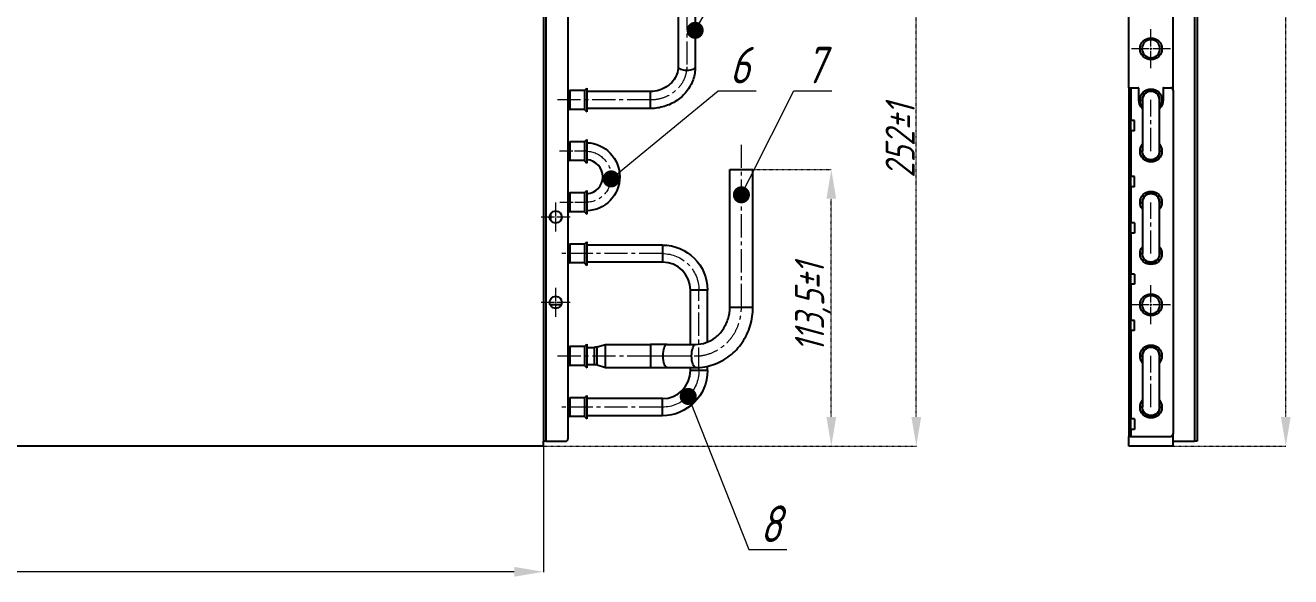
# Model space of a CAD drawing. Header units: millimetres. Extents: x 937859 to 970574, y 987894 to 996517.
# Drawn here: x 943373 to 943893, y 993079 to 993305 of the extents above; entities that cross this region are included whole.
import ezdxf
from ezdxf import colors
from ezdxf.entities.mleader import LeaderData, LeaderLine
from ezdxf.math import Vec2, Vec3

# ---------------------------------------------------------------- set-up
doc = ezdxf.new("R2010")
doc.units = ezdxf.units.MM
doc.header["$LTSCALE"] = 0.5
doc.linetypes.add('CENTER', pattern=[0.6, 0.375, -0.075, 0.075, -0.075])
doc.linetypes.add('CENTER2', pattern=[28.575, 19.05, -3.175, 3.175, -3.175])
doc.layers.add('MD_Visible', color=7, linetype='Continuous', lineweight=25)
doc.layers.add('MD_Visible Narrow', color=7, linetype='Continuous', lineweight=25)
doc.styles.add('SSBKN010703MD', font='GOST_A.TTF', dxfattribs={"width": 0.955, "oblique": 15, "height": 12})
doc.dimstyles.new('SSBKN010703MD', dxfattribs={"dimtxt": 12, "dimasz": 12, "dimexe": 0.1, "dimexo": 0, "dimtad": 1, "dimtxsty": 'SSBKN010703MD', "dimcen": 2.5, "dimadec": 0, "dimazin": 0, "dimtfac": 1, "dimtmove": 0, "dimatfit": 3, "dimfxl": 1, "dimlwd": 9, "dimlwe": 9, "dimarcsym": 0})

# ---------------------------------------------------------------- blocks, each defined once
blk = doc.blocks.new('*D378')
at = {"color": 0, "lineweight": 9, "transparency": 16777216}
for p, q in [((942915.08, 993132.11), (942915.08, 993080.48)), ((943586.08, 993132.11), (943586.08, 993080.48)), ((943574.08, 993080.58), (942927.08, 993080.58))]:
    blk.add_line(p, q, dxfattribs=at)
at = {"color": 0, "lineweight": 5, "transparency": 16777216}
for points in [[(942927.08, 993082.58), (942927.08, 993078.58), (942915.08, 993080.58)], [(943574.08, 993082.58), (943574.08, 993078.58), (943586.08, 993080.58)]]:
    blk.add_solid(points, dxfattribs=at)
at = {"layer": 'Defpoints', "color": 0, "lineweight": 5, "transparency": 16777216}
for p in [(942915.08, 993132.11), (943586.08, 993132.11), (942915.08, 993080.58)]:
    blk.add_point(p, dxfattribs=at)
at = {"color": 0, "lineweight": 5, "transparency": 16777216, "insert": (943250.58, 993087.21), "char_height": 12, "attachment_point": 5, "style": 'SSBKN010703MD'}
blk.add_mtext('671*', dxfattribs=at)
blk = doc.blocks.new('*U361')
at = {"color": 0, "linetype": 'CENTER2', "lineweight": 5, "transparency": 16777216}
for p, q in [((0, 0.5), (0, 6)), ((-6, 0), (-0.5, 0)), ((0.5, 0), (6, 0)), ((0, -6), (0, -0.5))]:
    blk.add_line(p, q, dxfattribs=at)
at = {"color": 0, "linetype": 'Continuous', "lineweight": 5, "transparency": 16777216}
for p, q in [((-0.25, 0), (0.25, 0)), ((0, -0.25), (0, 0.25))]:
    blk.add_line(p, q, dxfattribs=at)
blk = doc.blocks.new('*U362')
at = {"color": 0, "linetype": 'CENTER2', "lineweight": 5, "transparency": 16777216}
for p, q in [((0, 0.5), (0, 6)), ((-6, 0), (-0.5, 0)), ((0.5, 0), (6, 0)), ((0, -6), (0, -0.5))]:
    blk.add_line(p, q, dxfattribs=at)
at = {"color": 0, "linetype": 'Continuous', "lineweight": 5, "transparency": 16777216}
for p, q in [((-0.25, 0), (0.25, 0)), ((0, -0.25), (0, 0.25))]:
    blk.add_line(p, q, dxfattribs=at)
blk = doc.blocks.new('*U334')
at = {"color": 0, "linetype": 'CENTER2', "lineweight": 5, "transparency": 16777216}
for p, q in [((0, 0.9), (0, 8)), ((-8, 0), (-0.9, 0)), ((0.9, 0), (8, 0)), ((0, -8), (0, -0.9))]:
    blk.add_line(p, q, dxfattribs=at)
at = {"color": 0, "linetype": 'Continuous', "lineweight": 5, "transparency": 16777216}
for p, q in [((-0.45, 0), (0.45, 0)), ((0, -0.45), (0, 0.45))]:
    blk.add_line(p, q, dxfattribs=at)
blk = doc.blocks.new('*U335')
at = {"color": 0, "linetype": 'CENTER2', "lineweight": 5, "transparency": 16777216}
for p, q in [((0, 0.9), (0, 8)), ((-8, 0), (-0.9, 0)), ((0.9, 0), (8, 0)), ((0, -8), (0, -0.9))]:
    blk.add_line(p, q, dxfattribs=at)
at = {"color": 0, "linetype": 'Continuous', "lineweight": 5, "transparency": 16777216}
for p, q in [((-0.45, 0), (0.45, 0)), ((0, -0.45), (0, 0.45))]:
    blk.add_line(p, q, dxfattribs=at)
blk = doc.blocks.new('*D504')
at = {"color": 0, "linetype": 'CENTER', "lineweight": 9, "ltscale": 0.5, "transparency": 16777216}
for p, q in [((943667.32, 993245.61), (943704.34, 993245.61)), ((943704.24, 993144.11), (943704.24, 993233.61)), ((943586.08, 993132.11), (943704.34, 993132.11))]:
    blk.add_line(p, q, dxfattribs=at)
at = {"color": 0, "linetype": 'CENTER', "lineweight": 5, "ltscale": 0.5, "transparency": 16777216}
for points in [[(943702.24, 993233.61), (943706.24, 993233.61), (943704.24, 993245.61)], [(943702.24, 993144.11), (943706.24, 993144.11), (943704.24, 993132.11)]]:
    blk.add_solid(points, dxfattribs=at)
at = {"layer": 'Defpoints', "color": 0, "linetype": 'CENTER', "lineweight": 5, "ltscale": 0.5, "transparency": 16777216}
for p in [(943667.32, 993245.61), (943704.24, 993245.61), (943586.08, 993132.11)]:
    blk.add_point(p, dxfattribs=at)
at = {"color": 0, "linetype": 'CENTER', "lineweight": 5, "ltscale": 0.5, "transparency": 16777216, "insert": (943696.71, 993188.86), "char_height": 12, "attachment_point": 5, "rotation": 90, "style": 'SSBKN010703MD'}
blk.add_mtext('113,5%%P1', dxfattribs=at)
blk = doc.blocks.new('*D505')
at = {"color": 0, "linetype": 'CENTER', "lineweight": 9, "ltscale": 0.5, "transparency": 16777216}
for p, q in [((943721.38, 993382.48), (943739.23, 993382.48)), ((943739.13, 993144.11), (943739.13, 993370.48)), ((943586.08, 993132.11), (943739.23, 993132.11))]:
    blk.add_line(p, q, dxfattribs=at)
at = {"color": 0, "linetype": 'CENTER', "ltscale": 0.5, "transparency": 16777216}
for points in [[(943737.13, 993370.48), (943741.13, 993370.48), (943739.13, 993382.48)], [(943737.13, 993144.11), (943741.13, 993144.11), (943739.13, 993132.11)]]:
    blk.add_solid(points, dxfattribs=at)
at = {"layer": 'Defpoints', "color": 0, "linetype": 'CENTER', "ltscale": 0.5, "transparency": 16777216}
for p in [(943721.38, 993382.48), (943739.13, 993382.48), (943586.08, 993132.11)]:
    blk.add_point(p, dxfattribs=at)
at = {"color": 0, "linetype": 'CENTER', "lineweight": 5, "ltscale": 0.5, "transparency": 16777216, "insert": (943732.5, 993257.29), "char_height": 12, "attachment_point": 5, "rotation": 90, "style": 'SSBKN010703MD'}
blk.add_mtext('252%%P1', dxfattribs=at)
blk = doc.blocks.new('*D506')
at = {"color": 0, "linetype": 'CENTER', "lineweight": 9, "ltscale": 0.5, "transparency": 16777216}
for p, q in [((943854.37, 993531.11), (943890.94, 993531.11)), ((943890.84, 993144.11), (943890.84, 993519.11)), ((943844.57, 993132.11), (943890.94, 993132.11))]:
    blk.add_line(p, q, dxfattribs=at)
at = {"color": 0, "linetype": 'CENTER', "lineweight": 5, "ltscale": 0.5, "transparency": 16777216}
for points in [[(943888.84, 993519.11), (943892.84, 993519.11), (943890.84, 993531.11)], [(943888.84, 993144.11), (943892.84, 993144.11), (943890.84, 993132.11)]]:
    blk.add_solid(points, dxfattribs=at)
at = {"layer": 'Defpoints', "color": 0, "linetype": 'CENTER', "lineweight": 5, "ltscale": 0.5, "transparency": 16777216}
for p in [(943854.37, 993531.11), (943890.84, 993531.11), (943844.57, 993132.11)]:
    blk.add_point(p, dxfattribs=at)
at = {"color": 0, "linetype": 'CENTER', "lineweight": 5, "ltscale": 0.5, "transparency": 16777216, "insert": (943884.21, 993331.61), "char_height": 12, "attachment_point": 5, "rotation": 90, "style": 'SSBKN010703MD'}
blk.add_mtext('399', dxfattribs=at)
blk = doc.blocks.new('_Dot')
at = {"color": 0, "linetype": 'ByBlock', "lineweight": -2}
blk.add_line((-0.5, 0), (-1, 0), dxfattribs=at)
at = {"color": 0, "linetype": 'ByBlock', "const_width": 0.5}
blk.add_lwpolyline([(-0.25, 0, 1), (0.25, 0, 1)], format="xyb", close=True, dxfattribs=at)

msp = doc.modelspace()

# ---------------------------------------------------------------- linework, layer by layer
at = {"linetype": 'CENTER2', "lineweight": 5, "ltscale": 0.5}
for p, q in [((943603.628, 993253.111), (943592.648, 993253.111)), ((943603.753, 993232.117), (943592.773, 993232.117))]:
    msp.add_line(p, q, dxfattribs=at)
at = {"layer": 'MD_Visible', "extrusion": (0, 1, 0)}
for p, q in [((943586.078, 993531.111), (943586.078, 993134.111)), ((943596.078, 993530.111), (943596.078, 993135.111)), ((943854.373, 993531.111), (943854.373, 993134.111)), ((943826.373, 993279.111), (943826.373, 993388.111)), ((943844.573, 993278.111), (943844.573, 993389.111)), ((943641.378, 993312.451), (943641.378, 993287.705)), ((943648.378, 993312.451), (943648.378, 993287.705)), ((943596.078, 993277.746), (943596.878, 993277.961)), ((943596.878, 993277.961), (943596.878, 993274.111)), ((943602.878, 993277.961), (943596.878, 993277.961)), ((943602.878, 993277.961), (943603.878, 993278.961)), ((943602.878, 993277.961), (943602.878, 993274.111)), ((943603.878, 993278.961), (943603.878, 993274.111)), ((943629.878, 993277.611), (943603.878, 993277.611)), ((943826.373, 993279.111), (943826.373, 993278.111)), ((943826.373, 993279.111), (943826.973, 993279.111)), ((943826.373, 993278.111), (943826.373, 993137.111)), ((943826.973, 993278.111), (943826.973, 993279.111)), ((943826.973, 993279.111), (943827.173, 993279.111)), ((943826.973, 993278.111), (943826.973, 993137.111)), ((943827.173, 993279.111), (943830.273, 993279.111)), ((943830.473, 993274.111), (943830.473, 993278.911)), ((943830.473, 993274.111), (943830.473, 993278.911)), ((943840.473, 993278.911), (943840.473, 993274.111)), ((943840.473, 993278.911), (943840.473, 993274.111)), ((943840.673, 993279.111), (943843.573, 993279.111)), ((943844.573, 993278.111), (943844.573, 993137.111)), ((943596.878, 993274.111), (943596.878, 993270.261)), ((943602.878, 993274.111), (943602.878, 993270.261)), ((943603.878, 993274.111), (943603.878, 993269.261)), ((943831.973, 993274.111), (943831.973, 993263.611)), ((943838.973, 993263.611), (943838.973, 993274.111)), ((943596.078, 993270.475), (943596.878, 993270.261)), ((943602.878, 993270.261), (943596.878, 993270.261)), ((943602.878, 993270.261), (943603.878, 993269.261)), ((943629.878, 993270.611), (943603.878, 993270.611)), ((943828.673, 993265.711), (943827.173, 993265.711)), ((943828.673, 993261.511), (943827.173, 993261.511)), ((943828.673, 993261.511), (943828.673, 993265.711)), ((943831.973, 993263.611), (943831.973, 993253.111)), ((943838.973, 993253.111), (943838.973, 993263.611)), ((943596.078, 993256.746), (943596.878, 993256.961)), ((943596.878, 993256.961), (943596.878, 993253.111)), ((943602.878, 993256.961), (943596.878, 993256.961)), ((943602.878, 993256.961), (943603.878, 993257.961)), ((943602.878, 993256.961), (943602.878, 993253.111)), ((943603.878, 993257.961), (943603.878, 993253.111)), ((943596.878, 993253.111), (943596.878, 993249.261)), ((943602.878, 993253.111), (943602.878, 993249.261)), ((943603.878, 993253.111), (943603.878, 993248.261)), ((943596.078, 993249.475), (943596.878, 993249.261)), ((943602.878, 993249.261), (943596.878, 993249.261)), ((943602.878, 993249.261), (943603.878, 993248.261)), ((943662.562, 993245.611), (943672.082, 993245.611)), ((943662.562, 993189.111), (943662.562, 993245.611)), ((943672.082, 993189.111), (943672.082, 993245.611)), ((943828.673, 993242.711), (943827.173, 993242.711)), ((943828.673, 993238.511), (943828.673, 993242.711)), ((943596.078, 993235.746), (943596.878, 993235.961)), ((943596.878, 993235.961), (943596.878, 993232.111)), ((943602.878, 993235.961), (943596.878, 993235.961)), ((943602.878, 993235.961), (943603.878, 993236.961)), ((943602.878, 993235.961), (943602.878, 993232.111)), ((943603.878, 993236.961), (943603.878, 993232.111)), ((943828.673, 993238.511), (943827.173, 993238.511)), ((943596.878, 993232.111), (943596.878, 993228.261)), ((943602.878, 993232.111), (943602.878, 993228.261)), ((943603.878, 993232.111), (943603.878, 993227.261)), ((943831.973, 993232.111), (943831.973, 993221.611)), ((943838.973, 993221.611), (943838.973, 993232.111)), ((943589.078, 993224.611), (943589.078, 993227.611)), ((943596.078, 993228.475), (943596.878, 993228.261)), ((943602.878, 993228.261), (943596.878, 993228.261)), ((943602.878, 993228.261), (943603.878, 993227.261)), ((943828.673, 993223.719), (943827.173, 993223.719)), ((943828.673, 993223.719), (943828.673, 993219.503)), ((943831.973, 993221.611), (943831.973, 993211.111)), ((943838.973, 993211.111), (943838.973, 993221.611)), ((943596.078, 993214.746), (943596.878, 993214.961)), ((943596.878, 993214.961), (943596.878, 993211.111)), ((943602.878, 993214.961), (943596.878, 993214.961)), ((943602.878, 993214.961), (943603.878, 993215.961)), ((943602.878, 993214.961), (943602.878, 993211.111)), ((943603.878, 993215.961), (943603.878, 993211.111)), ((943634.878, 993214.611), (943603.878, 993214.611)), ((943828.673, 993219.503), (943827.173, 993219.503)), ((943596.878, 993211.111), (943596.878, 993207.261)), ((943602.878, 993211.111), (943602.878, 993207.261)), ((943603.878, 993211.111), (943603.878, 993206.261)), ((943596.078, 993207.475), (943596.878, 993207.261)), ((943602.878, 993207.261), (943596.878, 993207.261)), ((943602.878, 993207.261), (943603.878, 993206.261)), ((943634.878, 993207.611), (943603.878, 993207.611)), ((943828.673, 993202.711), (943827.173, 993202.711)), ((943828.673, 993202.711), (943828.673, 993198.511)), ((943646.378, 993173.871), (943646.378, 993196.111)), ((943653.378, 993174.811), (943653.378, 993196.111)), ((943828.673, 993198.511), (943827.173, 993198.511)), ((943828.673, 993183.711), (943827.173, 993183.711)), ((943828.673, 993179.511), (943828.673, 993183.711)), ((943828.673, 993179.511), (943827.173, 993179.511)), ((943596.078, 993172.746), (943596.878, 993172.961)), ((943596.878, 993172.961), (943596.878, 993169.111)), ((943602.878, 993172.961), (943596.878, 993172.961)), ((943602.878, 993172.961), (943603.878, 993173.961)), ((943602.878, 993172.961), (943602.878, 993169.111)), ((943603.878, 993173.961), (943603.878, 993169.111)), ((943608.08, 993172.796), (943611.493, 993173.871)), ((943611.493, 993164.351), (943611.493, 993173.871)), ((943611.493, 993173.871), (943629.967, 993173.871)), ((943636.807, 993173.871), (943629.967, 993173.871)), ((943636.807, 993173.871), (943648.528, 993173.871)), ((943596.878, 993169.111), (943596.878, 993165.261)), ((943602.878, 993169.111), (943602.878, 993165.261)), ((943603.878, 993172.611), (943606.878, 993172.611)), ((943603.878, 993169.111), (943603.878, 993164.261)), ((943831.973, 993169.111), (943831.973, 993158.611)), ((943838.973, 993158.611), (943838.973, 993169.111)), ((943596.078, 993165.475), (943596.878, 993165.261)), ((943602.878, 993165.261), (943596.878, 993165.261)), ((943602.878, 993165.261), (943603.878, 993164.261)), ((943603.878, 993165.611), (943606.878, 993165.611)), ((943608.08, 993165.426), (943611.493, 993164.351)), ((943611.493, 993164.351), (943629.967, 993164.351)), ((943629.967, 993164.351), (943636.807, 993164.351)), ((943636.807, 993164.351), (943648.528, 993164.351)), ((943646.378, 993163.111), (943646.378, 993164.351)), ((943653.378, 993163.111), (943653.378, 993164.881)), ((943831.973, 993158.611), (943831.973, 993148.111)), ((943838.973, 993148.111), (943838.973, 993158.611)), ((943602.878, 993151.961), (943603.878, 993152.961)), ((943603.878, 993152.961), (943603.878, 993148.111)), ((943596.078, 993151.746), (943596.878, 993151.961)), ((943596.878, 993151.961), (943596.878, 993148.111)), ((943602.878, 993151.961), (943596.878, 993151.961)), ((943596.878, 993148.111), (943596.878, 993144.261)), ((943602.878, 993151.961), (943602.878, 993148.111)), ((943602.878, 993148.111), (943602.878, 993144.261)), ((943634.878, 993151.611), (943603.878, 993151.611)), ((943603.878, 993148.111), (943603.878, 993143.261)), ((943596.078, 993144.475), (943596.878, 993144.261)), ((943602.878, 993144.261), (943596.878, 993144.261)), ((943602.878, 993144.261), (943603.878, 993143.261)), ((943634.878, 993144.611), (943603.878, 993144.611)), ((943828.673, 993143.261), (943827.173, 993143.261)), ((943828.673, 993143.261), (943828.673, 993138.961)), ((943826.373, 993137.111), (943826.373, 993136.111)), ((943826.973, 993136.111), (943826.973, 993137.111)), ((943828.673, 993138.961), (943827.173, 993138.961)), ((943844.573, 993132.111), (943844.573, 993137.111)), ((943586.078, 993132.111), (942915.078, 993132.111)), ((943586.078, 993132.111), (943586.078, 993134.111)), ((943587.078, 993134.111), (943586.078, 993134.111)), ((943587.078, 993134.111), (943595.078, 993134.111)), ((943826.973, 993136.111), (943826.373, 993136.111)), ((943826.373, 993132.111), (943826.373, 993136.111)), ((943844.573, 993132.111), (943826.373, 993132.111)), ((943826.973, 993136.111), (943827.173, 993136.111)), ((943827.173, 993136.111), (943843.573, 993136.111)), ((943844.573, 993134.111), (943853.373, 993134.111)), ((943854.373, 993134.111), (943853.373, 993134.111))]:
    msp.add_line(p, q, dxfattribs=at)
at = {"layer": 'MD_Visible', "linetype": 'CENTER2', "lineweight": 5, "extrusion": (0, 1, 0)}
for p, q in [((943644.878, 993312.451), (943644.878, 993287.705)), ((943629.878, 993274.111), (943591.359, 993274.111)), ((943835.473, 993253.111), (943835.473, 993274.111)), ((943667.322, 993189.111), (943667.322, 993255.734)), ((943835.473, 993211.111), (943835.473, 993232.111)), ((943591.879, 993169.111), (943629.967, 993169.111)), ((943629.967, 993169.111), (943636.807, 993169.111)), ((943636.807, 993169.111), (943648.528, 993169.111)), ((943835.473, 993148.111), (943835.473, 993169.111))]:
    msp.add_line(p, q, dxfattribs=at)
at = {"layer": 'MD_Visible', "linetype": 'CENTER2', "lineweight": 0, "extrusion": (0, 1, 0)}
for p, q in [((943634.878, 993211.111), (943593.595, 993211.111)), ((943649.878, 993163.111), (943649.878, 993196.111)), ((943634.878, 993148.111), (943592.393, 993148.111))]:
    msp.add_line(p, q, dxfattribs=at)
at = {"layer": 'MD_Visible'}
for centre, radius, start, end in [((943835.473, 993295.111), 3.7, 0, 180), ((943835.473, 993295.111), 3.7, 180, 0), ((943830.273, 993278.911), 0.2, 0, 90), ((943830.273, 993278.911), 0.2, 0, 90), ((943835.473, 993274.111), 3.7, 0, 180), ((943835.473, 993274.111), 3.5, 90, 180), ((943835.473, 993274.111), 3.5, 0, 90), ((943840.673, 993278.911), 0.2, 90, 180), ((943840.673, 993278.911), 0.2, 90, 180), ((943843.573, 993278.111), 1, 0, 90), ((943835.473, 993274.111), 3.7, 180, 198.92464), ((943835.473, 993274.111), 3.7, 341.07536, 0), ((943835.473, 993253.111), 3.7, 161.07536, 180), ((943835.473, 993253.111), 3.7, 180, 0), ((943835.473, 993253.111), 3.7, 0, 18.92464), ((943603.378, 993242.611), 7, 274.09604, 85.90396), ((943835.473, 993232.111), 3.7, 0, 180), ((943835.473, 993232.111), 3.5, 90, 180), ((943835.473, 993232.111), 3.5, 0, 90), ((943835.473, 993232.111), 3.7, 180, 198.92464), ((943835.473, 993232.111), 3.7, 341.07536, 0), ((943835.473, 993211.111), 3.7, 161.07536, 180), ((943835.473, 993211.111), 3.7, 180, 0), ((943835.473, 993211.111), 3.7, 0, 18.92464), ((943634.878, 993196.111), 11.5, 0, 90), ((943835.473, 993190.111), 3.7, 0, 180), ((943835.473, 993190.111), 3.7, 180, 0), ((943835.473, 993169.111), 3.7, 0, 180), ((943835.473, 993169.111), 3.7, 180, 198.92464), ((943835.473, 993169.111), 3.5, 90, 180), ((943835.473, 993169.111), 3.5, 0, 90), ((943835.473, 993169.111), 3.7, 341.07536, 0), ((943634.878, 993163.111), 11.5, 270, 0), ((943835.473, 993148.111), 3.7, 161.07536, 180), ((943835.473, 993148.111), 3.7, 180, 0), ((943835.473, 993148.111), 3.7, 0, 18.92464), ((943843.573, 993137.111), 1, 270, 0), ((943595.078, 993135.111), 1, 270, 0), ((943595.078, 993135.111), 1, 270, 0)]:
    msp.add_arc(centre, radius, start, end, dxfattribs=at)
at = {"layer": 'MD_Visible', "extrusion": (2.3159e-16, -7.42256e-42, -1)}
msp.add_arc((-943835.473, 993274.111), 5, 314.427, 0, dxfattribs=at)
at = {"layer": 'MD_Visible', "extrusion": (1.22465e-16, 0, -1)}
for centre, radius, start, end in [((-943835.473, 993274.111), 5, 314.427, 0), ((-943835.473, 993274.111), 5, 180, 225.573), ((-943603.378, 993242.611), 14, 92.04671, 267.95329), ((-943835.473, 993253.111), 3.5, 270, 0), ((-943835.473, 993253.111), 3.5, 180, 270), ((-943591.078, 993226.111), 2.5, 0, 180), ((-943591.078, 993226.111), 2.5, 180, 0), ((-943634.878, 993196.111), 18.5, 90, 180), ((-943835.473, 993211.111), 3.5, 270, 0), ((-943835.473, 993211.111), 3.5, 180, 270), ((-943591.078, 993191.111), 2.5, 0, 180), ((-943591.078, 993191.111), 2.5, 180, 0), ((-943606.878, 993176.611), 4, 252.51557, 270), ((-943606.878, 993161.611), 4, 90, 107.48443), ((-943634.878, 993163.111), 18.5, 180, 270), ((-943835.473, 993148.111), 3.5, 270, 0), ((-943835.473, 993148.111), 3.5, 180, 270)]:
    msp.add_arc(centre, radius, start, end, dxfattribs=at)
at = {"layer": 'MD_Visible', "extrusion": (2.3159e-16, -2.48109e-42, -1)}
msp.add_arc((-943835.473, 993274.111), 5, 180, 225.573, dxfattribs=at)
at = {"layer": 'MD_Visible', "extrusion": (2.3159e-16, 0, -1)}
for centre, start, end in [((-943827.173, 993265.911), 270, 0), ((-943827.173, 993261.311), 0, 90), ((-943827.173, 993242.911), 270, 0), ((-943827.173, 993238.311), 0, 90), ((-943827.173, 993219.303), 0, 90), ((-943827.173, 993202.911), 270, 0), ((-943827.173, 993198.311), 0, 90), ((-943827.173, 993179.311), 0, 90), ((-943827.173, 993138.761), 0, 90)]:
    msp.add_arc(centre, 0.2, start, end, dxfattribs=at)
at = {"layer": 'MD_Visible', "linetype": 'CENTER2', "lineweight": 5, "extrusion": (1.22465e-16, 0, -1)}
msp.add_arc((-943603.378, 993242.611), 10.5, 92.04671, 267.95329, dxfattribs=at)
at = {"layer": 'MD_Visible', "extrusion": (2.3159e-16, 2.00511e-68, -1)}
for centre in [(-943827.173, 993223.919), (-943827.173, 993183.911), (-943827.173, 993143.461)]:
    msp.add_arc(centre, 0.2, 270, 0, dxfattribs=at)
at = {"layer": 'MD_Visible', "linetype": 'CENTER2', "lineweight": 0, "extrusion": (1.22465e-16, 0, -1)}
for centre, start, end in [((-943634.878, 993196.111), 90, 180), ((-943634.878, 993163.111), 180, 270)]:
    msp.add_arc(centre, 15, start, end, dxfattribs=at)
at = {"layer": 'MD_Visible'}
for points, knots in [([(943648.378, 993287.705), (943648.378, 993285.91), (943648.069, 993284.115), (943646.868, 993280.701), (943645.972, 993279.084), (943643.692, 993276.188), (943642.303, 993274.912), (943639.189, 993272.824), (943637.462, 993272.012), (943633.835, 993270.913), (943631.935, 993270.626), (943629.981, 993270.611), (943629.929, 993270.611), (943629.878, 993270.611)], [0, 0, 0, 0, 0.3085498, 0.3085498, 0.6198436, 0.6198436, 0.9340029, 0.9340029, 1.2481621, 1.2481621, 1.5623214, 1.5623214, 1.5707963, 1.5707963, 1.5707963, 1.5707963]), ([(943641.378, 993287.705), (943641.378, 993286.686), (943641.201, 993285.667), (943640.497, 993283.705), (943639.97, 993282.762), (943638.594, 993281.046), (943637.745, 993280.272), (943635.803, 993278.994), (943634.714, 993278.487), (943632.419, 993277.805), (943631.217, 993277.624), (943629.967, 993277.611), (943629.923, 993277.611), (943629.878, 993277.611)], [0, 0, 0, 0, 0.3141593, 0.3141593, 0.6283185, 0.6283185, 0.9424778, 0.9424778, 1.253853, 1.253853, 1.5594593, 1.5594593, 1.5707963, 1.5707963, 1.5707963, 1.5707963]), ([(943648.528, 993164.351), (943651.016, 993164.351), (943653.503, 993164.769), (943658.229, 993166.395), (943660.465, 993167.606), (943664.456, 993170.683), (943666.211, 993172.549), (943669.08, 993176.74), (943670.195, 993179.065), (943671.695, 993183.953), (943672.079, 993186.515), (943672.082, 993189.089), (943672.082, 993189.1), (943672.082, 993189.111)], [3.1415927, 3.1415927, 3.1415927, 3.1415927, 3.4544084, 3.4544084, 3.7685677, 3.7685677, 4.0827269, 4.0827269, 4.3968862, 4.3968862, 4.7110455, 4.7110455, 4.712389, 4.712389, 4.712389, 4.712389]), ([(943648.528, 993173.871), (943649.966, 993173.871), (943651.404, 993174.112), (943654.157, 993175.064), (943655.472, 993175.775), (943657.854, 993177.617), (943658.92, 993178.748), (943660.683, 993181.33), (943661.38, 993182.782), (943662.313, 993185.838), (943662.555, 993187.44), (943662.562, 993189.066), (943662.562, 993189.089), (943662.562, 993189.111)], [3.1415927, 3.1415927, 3.1415927, 3.1415927, 3.4557519, 3.4557519, 3.7699112, 3.7699112, 4.0840704, 4.0840704, 4.3982297, 4.3982297, 4.7081044, 4.7081044, 4.712389, 4.712389, 4.712389, 4.712389])]:
    msp.add_open_spline(points, degree=3, knots=knots, dxfattribs=at)
at = {"layer": 'MD_Visible', "linetype": 'CENTER2', "lineweight": 5}
for points, knots in [([(943644.878, 993287.705), (943644.878, 993286.841), (943644.785, 993285.972), (943644.383, 993284.088), (943644.032, 993283.085), (943643.081, 993281.17), (943642.484, 993280.263), (943641.075, 993278.6), (943640.262, 993277.84), (943638.305, 993276.391), (943637.125, 993275.738), (943634.612, 993274.746), (943633.281, 993274.407), (943631.245, 993274.153), (943630.562, 993274.111), (943629.878, 993274.111)], [0, 0, 0, 0, 0.1913536, 0.1913536, 0.4228711, 0.4228711, 0.6543886, 0.6543886, 0.885906, 0.885906, 1.1599533, 1.1599533, 1.4340006, 1.4340006, 1.5707963, 1.5707963, 1.5707963, 1.5707963]), ([(943648.528, 993169.111), (943649.64, 993169.111), (943650.756, 993169.217), (943653.501, 993169.742), (943655.1, 993170.289), (943657.728, 993171.622), (943658.793, 993172.306), (943660.773, 993173.882), (943661.692, 993174.777), (943663.464, 993176.878), (943664.286, 993178.108), (943665.655, 993180.741), (943666.2, 993182.138), (943666.98, 993185.026), (943667.217, 993186.52), (943667.313, 993188.384), (943667.322, 993188.747), (943667.322, 993189.111)], [3.1415927, 3.1415927, 3.1415927, 3.1415927, 3.3195166, 3.3195166, 3.586105, 3.586105, 3.783714, 3.783714, 3.9813229, 3.9813229, 4.2068302, 4.2068302, 4.4323375, 4.4323375, 4.6578448, 4.6578448, 4.712389, 4.712389, 4.712389, 4.712389])]:
    msp.add_open_spline(points, degree=3, knots=knots, dxfattribs=at)
at = {"layer": 'MD_Visible Narrow', "extrusion": (0, 1, 0)}
for p, q in [((943587.078, 993531.111), (943587.078, 993134.111)), ((943853.373, 993531.111), (943853.373, 993134.111)), ((943629.878, 993277.611), (943629.878, 993272.632)), ((943826.973, 993278.111), (943826.373, 993278.111)), ((943827.173, 993279.111), (943827.173, 993265.711)), ((943629.878, 993272.632), (943629.878, 993270.611)), ((943826.973, 993263.611), (943827.173, 993263.611)), ((943827.173, 993263.611), (943827.173, 993265.711)), ((943827.173, 993261.511), (943827.173, 993263.611)), ((943827.173, 993261.511), (943827.173, 993242.711)), ((943830.973, 993253.111), (943831.773, 993253.111)), ((943839.973, 993253.111), (943839.173, 993253.111)), ((943826.973, 993240.611), (943827.173, 993240.611)), ((943827.173, 993240.611), (943827.173, 993242.711)), ((943827.173, 993238.511), (943827.173, 993240.611)), ((943827.173, 993238.511), (943827.173, 993223.719)), ((943830.973, 993232.111), (943831.773, 993232.111)), ((943839.973, 993232.111), (943839.173, 993232.111)), ((943826.973, 993221.611), (943827.173, 993221.611)), ((943827.173, 993221.611), (943827.173, 993223.719)), ((943827.173, 993219.503), (943827.173, 993221.611)), ((943634.878, 993214.611), (943634.878, 993207.611)), ((943827.173, 993219.503), (943827.173, 993202.711)), ((943830.973, 993211.111), (943831.773, 993211.111)), ((943839.973, 993211.111), (943839.173, 993211.111)), ((943826.973, 993200.611), (943827.173, 993200.611)), ((943827.173, 993200.611), (943827.173, 993202.711)), ((943827.173, 993198.511), (943827.173, 993200.611)), ((943653.378, 993196.111), (943646.378, 993196.111)), ((943827.173, 993198.511), (943827.173, 993183.711)), ((943593.369, 993190.111), (943588.787, 993190.111)), ((943662.562, 993189.111), (943672.082, 993189.111)), ((943827.173, 993181.611), (943827.173, 993183.711)), ((943826.973, 993181.611), (943827.173, 993181.611)), ((943827.173, 993179.511), (943827.173, 993181.611)), ((943827.173, 993179.511), (943827.173, 993143.261)), ((943608.08, 993165.426), (943608.08, 993172.796)), ((943629.967, 993173.871), (943629.967, 993164.351)), ((943606.878, 993172.611), (943606.878, 993165.611)), ((943830.973, 993169.111), (943831.773, 993169.111)), ((943839.973, 993169.111), (943839.173, 993169.111)), ((943653.378, 993163.111), (943646.378, 993163.111)), ((943634.878, 993144.611), (943634.878, 993151.611)), ((943830.973, 993148.111), (943831.747, 993148.111)), ((943830.973, 993148.111), (943831.773, 993148.111)), ((943839.973, 993148.111), (943839.173, 993148.111)), ((943839.973, 993148.111), (943839.198, 993148.111)), ((943827.173, 993141.111), (943827.173, 993143.261)), ((943826.373, 993137.111), (943826.973, 993137.111)), ((943826.973, 993141.111), (943827.173, 993141.111)), ((943827.173, 993138.961), (943827.173, 993141.111)), ((943827.173, 993138.961), (943827.173, 993136.111))]:
    msp.add_line(p, q, dxfattribs=at)
at = {"layer": 'MD_Visible Narrow', "extrusion": (1.22465e-16, 0, -1)}
for centre, start, end in [((-943835.473, 993295.111), 0, 180), ((-943835.473, 993295.111), 180, 0), ((-943835.473, 993274.111), 0, 180), ((-943835.473, 993274.111), 321.05756, 0), ((-943835.473, 993274.111), 180, 218.94244), ((-943835.473, 993253.111), 0, 38.94244), ((-943835.473, 993253.111), 141.05756, 180), ((-943835.473, 993253.111), 180, 0), ((-943835.473, 993232.111), 0, 180), ((-943835.473, 993232.111), 321.05756, 0), ((-943835.473, 993232.111), 180, 218.94244), ((-943835.473, 993211.111), 0, 38.94244), ((-943835.473, 993211.111), 180, 0), ((-943835.473, 993211.111), 141.05756, 180), ((-943835.473, 993190.111), 0, 180), ((-943835.473, 993190.111), 180, 0), ((-943835.473, 993169.111), 0, 180), ((-943835.473, 993169.111), 321.05756, 0), ((-943835.473, 993169.111), 180, 218.94244), ((-943835.473, 993148.111), 0, 38.94244), ((-943835.473, 993148.111), 180, 0), ((-943835.473, 993148.111), 141.05756, 180)]:
    msp.add_arc(centre, 4.5, start, end, dxfattribs=at)
at = {"layer": 'MD_Visible Narrow', "extrusion": (2.3159e-16, -7.42009e-42, -1)}
msp.add_arc((-943835.473, 993148.111), 4.5, 0, 38.94244, dxfattribs=at)
at = {"layer": 'MD_Visible Narrow', "extrusion": (2.3159e-16, -5.38739e-42, -1)}
msp.add_arc((-943835.473, 993148.111), 4.5, 180, 0, dxfattribs=at)
at = {"layer": 'MD_Visible Narrow'}
for start, end in [(159.96702, 180), (180, 0), (0, 20.03298)]:
    msp.add_arc((943835.473, 993148.111), 3.725, start, end, dxfattribs=at)
at = {"layer": 'MD_Visible Narrow', "extrusion": (2.3159e-16, -3.13196e-42, -1)}
msp.add_arc((-943835.473, 993148.111), 4.5, 141.05756, 180, dxfattribs=at)
at = {"layer": 'MD_Visible Narrow', "extrusion": (1.22465e-16, 0, -1)}
for centre, major_axis, ratio, start_param, end_param in [((943644.878, 993287.705), (-3.5, 0), 0.4226183, 4.7123871, 6.2831853), ((943644.878, 993287.705), (-3.5, 0), 0.4226183, 3.1415927, 4.7123909), ((943636.807, 993169.111), (0, 4.76), 0.3420201, 3.1415927, 6.2831853), ((943648.528, 993169.111), (0, 4.76), 0.3420201, 3.1415927, 6.2831853)]:
    msp.add_ellipse(centre, major_axis=major_axis, ratio=ratio, start_param=start_param, end_param=end_param, dxfattribs=at)
at = {"layer": 'MD_Visible Narrow'}
for points, knots in [([(943835.473, 993144.634), (943835.041, 993144.634), (943834.533, 993144.735), (943833.735, 993145.066), (943833.304, 993145.354), (943832.693, 993145.966), (943832.405, 993146.397), (943832.074, 993147.198), (943831.973, 993147.708), (943831.973, 993148.141)], [0, 0, 0, 0, 0.12950238, 0.12950238, 0.25911327, 0.25911327, 0.3888986, 0.3888986, 0.51892661, 0.51892661, 0.51892661, 0.51892661]), ([(943838.973, 993148.141), (943838.973, 993147.708), (943838.871, 993147.198), (943838.54, 993146.397), (943838.252, 993145.966), (943837.641, 993145.354), (943837.21, 993145.066), (943836.412, 993144.735), (943835.904, 993144.634), (943835.473, 993144.634)], [-0.51892661, -0.51892661, -0.51892661, -0.51892661, -0.3888986, -0.3888986, -0.25911327, -0.25911327, -0.12950238, -0.12950238, 0, 0, 0, 0])]:
    msp.add_open_spline(points, degree=3, knots=knots, dxfattribs=at)

# ---------------------------------------------------------------- block references
at = {"linetype": 'CENTER2', "lineweight": 5, "extrusion": (1.22465e-16, 0, -1)}
for name, p in [('*U334', (-943835.473, 993295.111)), ('*U361', (-943591.078, 993226.111)), ('*U362', (-943591.078, 993191.111)), ('*U335', (-943835.473, 993190.111))]:
    msp.add_blockref(name, p, dxfattribs=at)

# ---------------------------------------------------------------- dimensions: what is measured, and where the dimension line sits
at = {"linetype": 'CENTER', "lineweight": 5, "ltscale": 0.5}
dim = msp.add_linear_dim(base=(943890.836, 993531.111), p1=(943844.573, 993132.111), p2=(943854.373, 993531.111), angle=90, dimstyle='SSBKN010703MD', dxfattribs=at)
dim.commit()
dim.dimension.update_dxf_attribs({"geometry": '*D506', "text_midpoint": (943884.207, 993331.611)})
for base, p2, text, picture, middle in [((943739.129, 993382.477), (943721.378, 993382.477), '252%%P1', '*D505', (943732.5, 993257.294)), ((943704.236, 993245.611), (943667.322, 993245.611), '<>%%P1', '*D504', (943696.706, 993188.861))]:
    dim = msp.add_linear_dim(base=base, p1=(943586.078, 993132.111), p2=p2, angle=90, text=text, dimstyle='SSBKN010703MD', dxfattribs=at)
    dim.commit()
    dim.dimension.update_dxf_attribs({"geometry": picture, "text_midpoint": middle})
at = {"lineweight": 5}
dim = msp.add_linear_dim(base=(942915.078, 993080.585), p1=(943586.078, 993132.111), p2=(942915.078, 993132.111), text='<>*', dimstyle='SSBKN010703MD', dxfattribs=at)
dim.commit()
dim.dimension.update_dxf_attribs({"geometry": '*D378', "text_midpoint": (943250.578, 993087.214)})

# ---------------------------------------------------------------- leaders
at = {"lineweight": 9, "ltscale": 0.5}
ml = msp.add_multileader_mtext('Standard', dxfattribs=at)
ml.set_content('5', color=256, style='SSBKN010703MD')
ml.set_leader_properties(lineweight=9)
ml.set_arrow_properties(name='DOT')
ml.build(insert=Vec2(0, 0))
ml.multileader.update_dxf_attribs({"text_left_attachment_type": 6, "text_right_attachment_type": 6, "arrow_head_size": 7})
ctx = ml.context
ctx.base_point, ctx.char_height, ctx.arrow_head_size, ctx.plane_origin = Vec3(943672.971, 993340.823), 15, 7, Vec3(943648.342, 993276.25)
ctx.left_attachment, ctx.right_attachment = 6, 6
notes = []
notes.append((ctx, [(0, (1, 1, 0), (943670.349, 993340.823), (1, 0), 2.622, [(0, [(943648.342, 993302.684)], 0, [])])]))
ctx.mtext.insert, ctx.mtext.width, ctx.mtext.flow_direction = Vec3(943674.971, 993358.823), 17.44625, 5
ml = msp.add_multileader_mtext('Standard', dxfattribs=at)
ml.set_content('6', color=256, style='SSBKN010703MD')
ml.set_leader_properties(lineweight=9)
ml.set_arrow_properties(name='DOT')
ml.build(insert=Vec2(0, 0))
ml.multileader.update_dxf_attribs({"text_left_attachment_type": 6, "text_right_attachment_type": 6, "arrow_head_size": 7})
ctx = ml.context
ctx.base_point, ctx.char_height, ctx.arrow_head_size, ctx.plane_origin = Vec3(943660.465, 993277.919), 15, 7, Vec3(943613.842, 993215.311)
ctx.left_attachment, ctx.right_attachment = 6, 6
notes.append((ctx, [(0, (1, 1, 0), (943657.843, 993277.919), (1, 0), 2.622, [(0, [(943613.842, 993241.745)], 0, [])])]))
ctx.mtext.insert, ctx.mtext.width, ctx.mtext.flow_direction = Vec3(943662.465, 993295.919), 17.44625, 5
ml = msp.add_multileader_mtext('Standard', dxfattribs=at)
ml.set_content('7', color=256, style='SSBKN010703MD')
ml.set_leader_properties(lineweight=9)
ml.set_arrow_properties(name='DOT')
ml.build(insert=Vec2(0, 0))
ml.multileader.update_dxf_attribs({"text_left_attachment_type": 6, "text_right_attachment_type": 6, "arrow_head_size": 7})
ctx = ml.context
ctx.base_point, ctx.char_height, ctx.arrow_head_size, ctx.plane_origin = Vec3(943691.53, 993277.919), 15, 7, Vec3(943667.322, 993208.778)
ctx.left_attachment, ctx.right_attachment = 6, 6
notes.append((ctx, [(0, (1, 1, 0), (943688.908, 993277.919), (1, 0), 2.622, [(0, [(943667.322, 993235.213)], 0, [])])]))
ctx.mtext.insert, ctx.mtext.width, ctx.mtext.flow_direction = Vec3(943693.53, 993295.919), 17.44625, 5
ml = msp.add_multileader_mtext('Standard', dxfattribs=at)
ml.set_content('8', color=256, style='SSBKN010703MD')
ml.set_leader_properties(lineweight=9)
ml.set_arrow_properties(name='DOT')
ml.build(insert=Vec2(0, 0))
ml.multileader.update_dxf_attribs({"text_left_attachment_type": 6, "text_right_attachment_type": 6, "arrow_head_size": 7})
ctx = ml.context
ctx.base_point, ctx.char_height, ctx.arrow_head_size, ctx.plane_origin = Vec3(943672.971, 993089.767), 15, 7, Vec3(943645.485, 993126.069)
ctx.left_attachment, ctx.right_attachment = 6, 6
notes.append((ctx, [(0, (1, 1, 0), (943670.349, 993089.767), (1, 0), 2.622, [(0, [(943645.485, 993152.504)], 0, [])])]))
ctx.mtext.insert, ctx.mtext.width, ctx.mtext.flow_direction = Vec3(943674.971, 993107.767), 17.44625, 5
for ctx, leaders in notes:
    for number, flags, end, landing, length, lines in leaders:
        leader = LeaderData()
        leader.index, (leader.has_last_leader_line, leader.has_dogleg_vector, leader.attachment_direction) = number, flags
        leader.last_leader_point, leader.dogleg_vector, leader.dogleg_length = Vec3(end), Vec3(landing), length
        for number, points, colour, breaks in lines:
            line = LeaderLine()
            line.index, line.vertices, line.color, line.breaks = number, Vec3.list(points), colors.encode_raw_color(colour), breaks
            leader.lines.append(line)
        ctx.leaders.append(leader)

doc.saveas('drawing.dxf')
